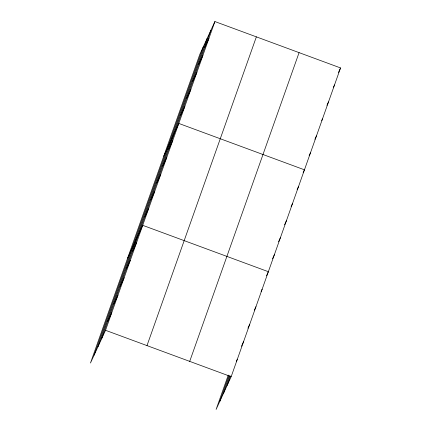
<?xml version="1.0" encoding="UTF-8"?>
<svg xmlns="http://www.w3.org/2000/svg" width="431" height="431" viewBox="0 0 431 431"><rect width="100%" height="100%" fill="white"/><g stroke="black" fill="none" stroke-linecap="round" stroke-linejoin="round"><path stroke-width="0.65" d="M94.125 355.096L203.497 46.349M97.902 346.885L207.273 38.138M101.565 338.917L210.942 30.17M214.902 21.55L199.833 54.317L90.456 363.064L105.53 330.297L214.902 21.55L340.544 67.936L231.167 376.683L216.098 409.45L228.274 375.083M146.993 345.603L256.364 36.856M189.705 361.377L299.082 52.63M219.762 401.482L228.839 375.864M223.538 393.271L229.739 375.773M227.207 385.298L230.526 375.929M204.924 47.146L208.89 38.531M198.906 64.127L202.872 55.513M192.894 81.109L196.859 72.494M186.876 98.09L190.841 89.476M180.864 115.072L184.824 106.457M163.737 156.205L178.811 123.438L304.448 169.819L303.128 172.696M168.833 149.034L172.793 140.42M162.816 166.016L166.781 157.401M156.798 182.997L160.763 174.383M150.785 199.979L154.745 191.364M144.768 216.96L148.733 208.34M127.646 258.088L142.715 225.321L268.357 271.708L266.503 275.732M132.554 251.435L136.519 242.82M126.358 268.933L130.324 260.313M120.157 286.426L124.123 277.812M113.962 303.925L117.927 295.305M107.766 321.418L111.726 312.804M338.427 72.532L340.544 67.936M333.47 87.213L334.526 84.918M326.924 105.342L328.508 101.899M321.704 120.599L322.496 118.881M314.894 139.305L316.478 135.862M309.14 155.715L310.465 152.838M297.11 189.678L298.435 186.801M291.097 206.659L292.417 203.782M284.552 224.788L286.399 220.764M278.534 241.769L280.387 237.745M272.521 258.751L274.369 254.726M261.1 291.501L262.156 289.206M254.376 310.148L255.96 306.7M247.911 328.217L249.759 324.198M241.452 346.287L243.563 341.691M236.307 361.485L237.368 359.19M105.53 330.297L231.167 376.683"/></g></svg>
